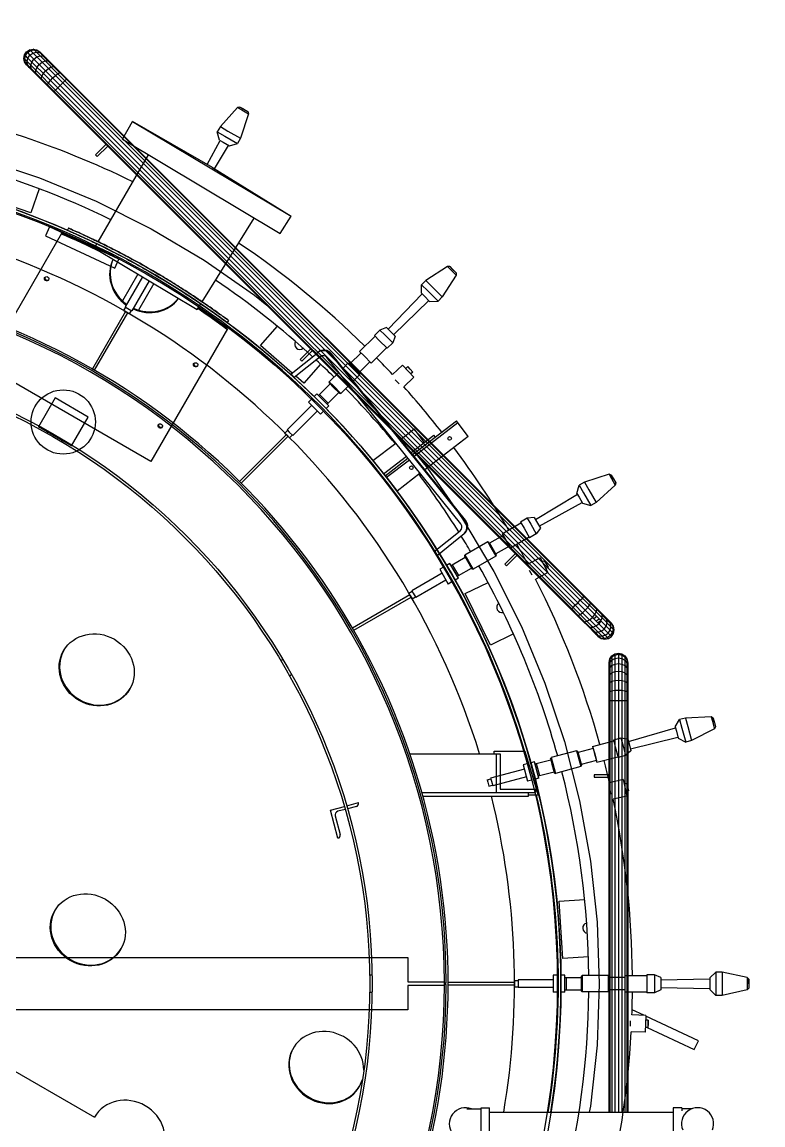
# Model space of a CAD drawing. Header units: metres. Extents: x 0 to 63075, y 0 to 44550.
# Drawn here: x 51500 to 51790.9, y 41591.6 to 42024.8 of the extents above; entities that cross this region are included whole.
import ezdxf

# ---------------------------------------------------------------- set-up
doc = ezdxf.new("R2010")
doc.units = ezdxf.units.M
doc.header["$LTSCALE"] = 75
for name, color, linetype in [('GSB', 7, 'Continuous'), ('ML6', 1, 'Continuous'), ('SDM', 7, 'Continuous'), ('SL1', 8, 'Continuous')]:
    doc.layers.add(name, color=color, linetype=linetype)
doc.styles.add('ROMANS', font='ROMANS.SHX')
doc.dimstyles.new('75___1-75', dxfattribs={"dimscale": 75, "dimtxt": 2.5, "dimasz": 2, "dimexe": 1.5, "dimexo": 1, "dimgap": 0.5, "dimtad": 1, "dimdec": 0, "dimzin": 12, "dimtxsty": 'ROMANS', "dimcen": 0, "dimclrd": 256, "dimclre": 256, "dimclrt": 3, "dimazin": 3, "dimtfac": 1, "dimtdec": 0, "dimtmove": 0, "dimatfit": 0, "dimfxl": 1, "dimlwd": -1, "dimlwe": -1, "dimarcsym": 0})

# ---------------------------------------------------------------- blocks, each defined once
blk = doc.blocks.new('A$C6bae614f')
at = {"layer": 'SL1'}
for p, q in [((357117.7, 54583.7), (357123, 54591.6)), ((357119.9, 54581.5), (357125.2, 54589.4)), ((357123, 54591.6), (357130.9, 54596.9)), ((357125.2, 54589.4), (357123, 54591.6)), ((357125.2, 54589.4), (357133.1, 54594.8)), ((357125.2, 54589.4), (357131.7, 54582.9)), ((357130.9, 54596.9), (357140.3, 54598.8)), ((357133.1, 54594.8), (357130.9, 54596.9)), ((357131.7, 54582.9), (357139.5, 54588.3)), ((357133.1, 54594.8), (357142.3, 54596.7)), ((357133.1, 54594.8), (357149.8, 54578)), ((357139.5, 54588.3), (357148.5, 54590.6)), ((357140.3, 54598.8), (357149.6, 54596.9)), ((357142.3, 54596.7), (357140.3, 54598.8)), ((357142.3, 54596.7), (357151.5, 54595)), ((357142.3, 54596.7), (357148.5, 54590.6)), ((357148.5, 54590.6), (357157.3, 54589.3)), ((357148.5, 54590.6), (357223.2, 54515.9)), ((357149.6, 54596.9), (357157.5, 54591.6)), ((357151.5, 54595), (357149.6, 54596.9)), ((357151.5, 54595), (357159.3, 54589.9)), ((357151.5, 54595), (357157.3, 54589.3)), ((357157.3, 54589.3), (357164.5, 54584.6)), ((357157.3, 54589.3), (357166.5, 54580.1)), ((357157.5, 54591.6), (357164.5, 54584.6)), ((357164.5, 54584.6), (357184.1, 54565)), ((357115.9, 54574.4), (357117.7, 54583.7)), ((357117.7, 54565), (357115.9, 54574.4)), ((357117.9, 54572.3), (357115.9, 54574.4)), ((357119.9, 54581.5), (357117.7, 54583.7)), ((357123, 54557.1), (357117.7, 54565)), ((357119.7, 54563.1), (357117.7, 54565)), ((357117.9, 54572.3), (357119.9, 54581.5)), ((357119.7, 54563.1), (357117.9, 54572.3)), ((357117.9, 54572.3), (357124.1, 54566.2)), ((357124.8, 54555.4), (357119.7, 54563.1)), ((357119.7, 54563.1), (357125.4, 54557.4)), ((357126.3, 54575.1), (357119.9, 54581.5)), ((357123, 54557.1), (357124.8, 54555.4)), ((357124.1, 54566.2), (357126.3, 54575.1)), ((357124.1, 54566.2), (357147.1, 54543.2)), ((357125.4, 54557.4), (357124.1, 54566.2)), ((357124.8, 54555.4), (357130, 54550.1)), ((357130, 54550.1), (357125.4, 54557.4)), ((357125.4, 54557.4), (357134.6, 54548.2)), ((357126.3, 54575.1), (357131.7, 54582.9)), ((357185.1, 54516.3), (357126.3, 54575.1)), ((357131.7, 54582.9), (357142.2, 54572.4)), ((357134, 54556.3), (357136.6, 54564.8)), ((357134.6, 54548.2), (357134, 54556.3)), ((357136.6, 54564.8), (357142.2, 54572.4)), ((357142.2, 54572.4), (357149.8, 54578)), ((357142.2, 54572.4), (357156.1, 54558.5)), ((357149.8, 54578), (357158.4, 54580.7)), ((357149.8, 54578), (357198.3, 54529.6)), ((357150.4, 54551.1), (357156.1, 54558.5)), ((357156.1, 54558.5), (357163.6, 54564.3)), ((357156.1, 54558.5), (357172.8, 54541.8)), ((357158.4, 54580.7), (357166.5, 54580.1)), ((357163.6, 54564.3), (357171.5, 54567.6)), ((357166.5, 54580.1), (357193.4, 54553.2)), ((357166.5, 54580.1), (357172.9, 54576.2)), ((357171.5, 54567.6), (357178.7, 54567.8)), ((357178.7, 54567.8), (357184.1, 54565)), ((357184.1, 54565), (357197.6, 54551.6)), ((357130, 54550.1), (357149.6, 54530.5)), ((357134.6, 54548.2), (357146.8, 54535.9)), ((357138.4, 54541.7), (357134.6, 54548.2)), ((357146.8, 54535.9), (357147.1, 54543.2)), ((357146.8, 54535.9), (357177.8, 54504.9)), ((357149.6, 54530.5), (357146.8, 54535.9)), ((357147.1, 54543.2), (357150.4, 54551.1)), ((357147.1, 54543.2), (357198.8, 54491.5)), ((357149.6, 54530.5), (357163, 54517.1)), ((357161.5, 54521.3), (357162.8, 54527.4)), ((357162.8, 54527.4), (357166.8, 54534.7)), ((357166.8, 54534.7), (357172.8, 54541.8)), ((357172.8, 54541.8), (357180, 54547.9)), ((357172.8, 54541.8), (357211, 54503.7)), ((357180, 54547.9), (357187.2, 54551.8)), ((357187.2, 54551.8), (357193.4, 54553.2)), ((357191.4, 54523.2), (357198.3, 54529.6)), ((357193.4, 54553.2), (357197.6, 54551.6)), ((357193.4, 54553.2), (357226.9, 54519.6)), ((357197.6, 54551.6), (357212.5, 54536.7)), ((357198.3, 54529.6), (357204.7, 54534.3)), ((357198.3, 54529.6), (357217.6, 54510.3)), ((357204.7, 54534.3), (357209.7, 54536.8)), ((357209.7, 54536.8), (357212.5, 54536.7)), ((357212.5, 54536.7), (357228.2, 54520.9)), ((357163, 54517.1), (357161.5, 54521.3)), ((357163, 54517.1), (357178, 54502.2)), ((357177.8, 54504.9), (357180.3, 54509.9)), ((357178, 54502.2), (357177.8, 54504.9)), ((357177.8, 54504.9), (357195, 54487.7)), ((357178, 54502.2), (357193.7, 54486.4)), ((357180.3, 54509.9), (357185.1, 54516.3)), ((357185.1, 54516.3), (357191.4, 54523.2)), ((357185.1, 54516.3), (357204.4, 54497.1)), ((357204.4, 54497.1), (357211, 54503.7)), ((357211, 54503.7), (357217.6, 54510.3)), ((357211, 54503.7), (358564.3, 53150.2)), ((357217.6, 54510.3), (357223.2, 54515.9)), ((357217.6, 54510.3), (358570.9, 53156.8)), ((357223.2, 54515.9), (357226.9, 54519.6)), ((357223.2, 54515.9), (358576.5, 53162.4)), ((357226.9, 54519.6), (357228.2, 54520.9)), ((357226.9, 54519.6), (358580.3, 53166.2)), ((357228.2, 54520.9), (358581.6, 53167.5)), ((357193.7, 54486.4), (357195, 54487.7)), ((358547.1, 53133), (357193.7, 54486.4)), ((357195, 54487.7), (357198.8, 54491.5)), ((357195, 54487.7), (358548.4, 53134.3)), ((357198.8, 54491.5), (357204.4, 54497.1)), ((357198.8, 54491.5), (358552.1, 53138)), ((357204.4, 54497.1), (358557.7, 53143.6)), ((357674.8, 54445.7), (357629.6, 54395.7)), ((357680.8, 54446.9), (357674.8, 54445.7)), ((357674.8, 54445.7), (357685.5, 54439.5)), ((357680.8, 54446.9), (357688.5, 54442.4)), ((357691.1, 54441.3), (357680.8, 54446.9)), ((357688.5, 54442.4), (357701.1, 54435.1)), ((357691.1, 54441.3), (357701.1, 54435.1)), ((357703.1, 54429.4), (357682.4, 54365.2)), ((357685.5, 54439.5), (357703.1, 54429.4)), ((357701.1, 54435.1), (357703.1, 54429.4)), ((357373.5, 54363.1), (357400.2, 54409.4)), ((357400.2, 54409.4), (357814.4, 54161.1)), ((357609.3, 54288.6), (357400.2, 54409.4)), ((357629.6, 54395.7), (357621.6, 54382)), ((357629.6, 54395.7), (357649.6, 54384.2)), ((357649.6, 54384.2), (357682.4, 54365.2)), ((357373.5, 54363.1), (357786.2, 54115.8)), ((357594.9, 54296.9), (357629.4, 54359.1)), ((357621.6, 54382), (357641.7, 54370.5)), ((357627, 54360.5), (357621.6, 54382)), ((357627, 54360.5), (357636.9, 54354.8)), ((357636.9, 54354.8), (357653.2, 54345.4)), ((357641.7, 54370.5), (357674.5, 54351.5)), ((357682.4, 54365.2), (357674.5, 54351.5)), ((357330.7, 54349.5), (357303, 54321.8)), ((357307.5, 54317.3), (357335.1, 54345)), ((357614.1, 54285.6), (357650.8, 54346.8)), ((357653.2, 54345.4), (357674.5, 54351.5)), ((357004.3, 54312.7), (357156.7, 54261.9)), ((357303, 54321.8), (357307.5, 54317.3)), ((357310.2, 54094.5), (357441.7, 54322.3)), ((357609.3, 54288.6), (357814.4, 54161.1)), ((357156.7, 54261.9), (357305.1, 54200.5)), ((357134.1, 54170.3), (356992.1, 54218.6)), ((357155.5, 54233.4), (357134.1, 54170.3)), ((357305.1, 54200.5), (357448.7, 54128.6)), ((357581.8, 53937.6), (357718, 54156.6)), ((357786.2, 54115.8), (357814.4, 54161.1)), ((357183.1, 54133.3), (357172.4, 54110.3)), ((357364.4, 54048.8), (357183.1, 54133.3)), ((357232.8, 54130.1), (357229.5, 54124.7)), ((357448.7, 54128.6), (357586.9, 54046.6)), ((357014.9, 53770.2), (357215.2, 54117)), ((357172.4, 54110.3), (357353.6, 54025.7)), ((357262.8, 54099.4), (357261.3, 54096.9)), ((357300.6, 54078), (357307, 54089.1)), ((357300.6, 54078), (357569.1, 53917.1)), ((357353.6, 54025.7), (357364.4, 54048.8)), ((357586.9, 54046.6), (357718.8, 53955)), ((357414.2, 54009.9), (357373.8, 53940)), ((358223.6, 54030), (358166.9, 53993.4)), ((358223.6, 54030), (358232.3, 54021.3)), ((358229.6, 54029.6), (358223.6, 54030)), ((358229.6, 54029.6), (358235.9, 54023.3)), ((358238.1, 54021.5), (358229.6, 54029.6)), ((358232.3, 54021.3), (358246.6, 54006.9)), ((358235.9, 54023.3), (358246.2, 54013)), ((358238.1, 54021.5), (358246.2, 54013)), ((358246.2, 54013), (358246.6, 54006.9)), ((357426, 54002.8), (357380.5, 53924.1)), ((357443.7, 53992.2), (357398.4, 53913.7)), ((357455.6, 53985.1), (357415.6, 53915.8)), ((358155.3, 53960), (358155.7, 53982.3)), ((358166.9, 53993.4), (358155.7, 53982.3)), ((358155.7, 53982.3), (358172.1, 53965.9)), ((358166.9, 53993.4), (358183.3, 53977.1)), ((358246.6, 54006.9), (358210.1, 53950.3)), ((357718.8, 53955), (357751.3, 53928.8)), ((358068.2, 53866), (358157.3, 53958.1)), ((358155.3, 53960), (358163.4, 53952)), ((358163.4, 53952), (358176.7, 53938.7)), ((358172.1, 53965.9), (358198.9, 53939)), ((358183.3, 53977.1), (358210.1, 53950.3)), ((358210.1, 53950.3), (358198.9, 53939)), ((357377.2, 53914.5), (357382.1, 53923.2)), ((357380.5, 53924.1), (357387.3, 53920.2)), ((357569.1, 53917.1), (357578.5, 53932.3)), ((358082.6, 53851.5), (358174.7, 53940.7)), ((358176.7, 53938.7), (358198.9, 53939)), ((357381.9, 53912.1), (357295.1, 53761.9)), ((357300.6, 53758.7), (357387.4, 53908.9)), ((357377.2, 53914.5), (357382.7, 53911.3)), ((357382.7, 53911.3), (357391.8, 53906)), ((357387.3, 53920.2), (357398.4, 53913.7)), ((357391.8, 53906), (357396.9, 53914.6)), ((357607.7, 53896.9), (357609.2, 53899.4)), ((357648.2, 53866.9), (357447.9, 53520.2)), ((357651.1, 53888.6), (357647.8, 53883.2)), ((357734.9, 53823.5), (357778.8, 53873.5)), ((358047, 53863.6), (358032.6, 53849.3)), ((358064.2, 53870), (358047, 53863.6)), ((358047, 53863.6), (358059.6, 53851)), ((358064.2, 53870), (358072.7, 53861.5)), ((357993.9, 53807.5), (358034.1, 53847.8)), ((358032.6, 53849.3), (358045.2, 53836.7)), ((358045.2, 53836.7), (358065.9, 53816)), ((358059.6, 53851), (358080.3, 53830.4)), ((358072.7, 53861.5), (358086.6, 53847.6)), ((358086.6, 53847.6), (358080.3, 53830.4)), ((357817.4, 53751.1), (357734.9, 53823.5)), ((357865.9, 53814.2), (357838.3, 53786.5)), ((357842.8, 53782), (357870.4, 53809.7)), ((357882.6, 53803.5), (357884.8, 53805.3)), ((357993.9, 53807.5), (358005.4, 53796.1)), ((358024.1, 53777.3), (358064.5, 53817.4)), ((358080.3, 53830.4), (358065.9, 53816)), ((357814.9, 53749), (357882.6, 53803.5)), ((357890.5, 53793.6), (357822.9, 53739.1)), ((357838.3, 53786.5), (357842.8, 53782)), ((358258.8, 53356.3), (357908.4, 53791.7)), ((357918.3, 53799.6), (358268.6, 53364.3)), ((358270.8, 53366.1), (357920.5, 53801.4)), ((357963.2, 53776.8), (357950.5, 53764.1)), ((357963.2, 53776.8), (357974.6, 53765.3)), ((357967, 53776.5), (357963.2, 53776.8)), ((357967, 53776.5), (357976.9, 53766.6)), ((357997.6, 53803.9), (357968.6, 53774.9)), ((358020.5, 53780.9), (357991.5, 53751.9)), ((358005.4, 53796.1), (358024.1, 53777.3)), ((357447.9, 53520.2), (357014.9, 53770.2)), ((357822.9, 53739.1), (357814.9, 53749)), ((357891.6, 53774.6), (357847.7, 53724.5)), ((357939.5, 53753), (357914.6, 53728.2)), ((357974.6, 53765.3), (357993.4, 53746.6)), ((357976.9, 53766.6), (357993.1, 53750.3)), ((357993.1, 53750.3), (357993.4, 53746.6)), ((358106, 53772.2), (358079.7, 53747.7)), ((358106, 53772.2), (358136, 53740)), ((358119.5, 53768), (358114.4, 53763.2)), ((358119.5, 53768), (358132.7, 53753.8)), ((358126.1, 53760.9), (358119.5, 53768)), ((358126.1, 53760.9), (358132.7, 53753.8)), ((358132.7, 53753.8), (358127.6, 53749.1)), ((357847.7, 53724.5), (357827.1, 53742.6)), ((357888.8, 53695.1), (357916.5, 53722.8)), ((357914.6, 53728.2), (357926, 53716.7)), ((357914.9, 53724.4), (357914.6, 53728.2)), ((357914.9, 53724.4), (357924.8, 53714.5)), ((357966.4, 53719.6), (357944.8, 53698)), ((357993.4, 53746.6), (357977.4, 53730.6)), ((358087.2, 53733.7), (358097, 53723.3)), ((358136, 53740), (358109.4, 53715.2)), ((357882, 53696.9), (357874.9, 53689.7)), ((357913.5, 53665.4), (357882, 53696.9)), ((357886.4, 53692.4), (357888.8, 53695.1)), ((357888.8, 53695.1), (357897.4, 53686.4)), ((357911.7, 53672.1), (357939.4, 53699.9)), ((357924.8, 53714.5), (357941, 53698.3)), ((357926, 53716.7), (357944.8, 53698)), ((357941, 53698.3), (357944.8, 53698)), ((357197.3, 53686.1), (357153.7, 53610.5)), ((357283.9, 53636.1), (357197.3, 53686.1)), ((357868.9, 53666.9), (357804.3, 53602.3)), ((357868.1, 53683), (357860.4, 53675.3)), ((357860.4, 53675.3), (357891.9, 53643.8)), ((357897.4, 53686.4), (357911.7, 53672.1)), ((357913.5, 53665.4), (357906.3, 53658.2)), ((357909.1, 53669.8), (357911.7, 53672.1)), ((357240.3, 53560.5), (357283.9, 53636.1)), ((357883.5, 53652.3), (357818.9, 53587.7)), ((357899.6, 53651.5), (357891.9, 53643.8)), ((357240.3, 53560.5), (357153.7, 53610.5)), ((358100.7, 53577.5), (358136.3, 53604.9)), ((358132.5, 53537.9), (358247.1, 53625.8)), ((358163.4, 53569.6), (358136.3, 53604.9)), ((358250.9, 53620.8), (358136.5, 53533)), ((358278, 53585.5), (358247.1, 53625.8)), ((357179, 53599.4), (357175.8, 53593.9)), ((357214.8, 53571.4), (357218, 53576.9)), ((357802.5, 53590.4), (357679.8, 53467.7)), ((357684.3, 53463.2), (357807, 53585.9)), ((357798.5, 53593.9), (357805.5, 53601)), ((357798.5, 53593.9), (357803.1, 53589.4)), ((357803.1, 53589.4), (357810.5, 53581.9)), ((357804.3, 53602.3), (357809.8, 53596.8)), ((357809.8, 53596.8), (357818.9, 53587.7)), ((357810.5, 53581.9), (357817.6, 53588.9)), ((358128.5, 53542.9), (358188.3, 53588.7)), ((358278, 53585.5), (358164.4, 53498.3)), ((358192.2, 53583.7), (358188.3, 53588.7)), ((358028.6, 53522.2), (358088.4, 53568.1)), ((358056.6, 53487.7), (358116.2, 53533.4)), ((358060.5, 53482.7), (358120.2, 53528.5)), ((358124.2, 53523.5), (358064.5, 53477.7)), ((358145.5, 53534.6), (358171.6, 53502.1)), ((358152.1, 53488.9), (358091.6, 53442.5)), ((358171.6, 53502.1), (358263.2, 53370.2)), ((358060.6, 53482.8), (358091.6, 53442.5)), ((358581.8, 53465.8), (358568.1, 53457.9)), ((358646, 53486.4), (358581.8, 53465.8)), ((358581.8, 53465.8), (358593.4, 53445.7)), ((358646, 53486.4), (358652.2, 53475.7)), ((358651.7, 53484.4), (358646, 53486.4)), ((358651.7, 53484.4), (358656.2, 53476.7)), ((358657.9, 53474.4), (358651.7, 53484.4)), ((358652.2, 53475.7), (358662.3, 53458.2)), ((358656.2, 53476.7), (358663.5, 53464.1)), ((358657.9, 53474.4), (358663.5, 53464.1)), ((358663.5, 53464.1), (358662.3, 53458.2)), ((358453.5, 53368.2), (358563.4, 53434.1)), ((358562, 53436.5), (358568.1, 53457.9)), ((358562, 53436.5), (358567.7, 53426.6)), ((358568.1, 53457.9), (358579.7, 53437.8)), ((358579.7, 53437.8), (358598.6, 53405)), ((358593.4, 53445.7), (358612.3, 53412.9)), ((358662.3, 53458.2), (358612.3, 53412.9)), ((358463.7, 53350.5), (358575.7, 53412.8)), ((358567.7, 53426.6), (358577.1, 53410.4)), ((358577.1, 53410.4), (358598.6, 53405)), ((358612.3, 53412.9), (358598.6, 53405)), ((358450.7, 53373.1), (358432.4, 53371.4)), ((358450.7, 53373.1), (358456.7, 53362.7)), ((358263.2, 53370.2), (358345.2, 53232.1)), ((358366.6, 53330.9), (358415.8, 53359.5)), ((358432.4, 53371.4), (358414.8, 53361.3)), ((358414.8, 53361.3), (358423.7, 53345.8)), ((358423.7, 53345.8), (358438.3, 53320.5)), ((358432.4, 53371.4), (358441.3, 53356)), ((358441.3, 53356), (358455.9, 53330.7)), ((358466.5, 53345.7), (358455.9, 53330.7)), ((358456.7, 53362.7), (358466.5, 53345.7)), ((358189.1, 53284), (358256.8, 53338.5)), ((358267, 53330.4), (358197.1, 53274.1)), ((358369.2, 53326.5), (358333.7, 53306)), ((358366.6, 53330.9), (358375.3, 53315.8)), ((358374.7, 53316.9), (358388, 53294)), ((358388, 53294), (358437.3, 53322.3)), ((358455.9, 53330.7), (358438.3, 53320.5)), ((358329, 53309.2), (358269.4, 53274.8)), ((358329, 53309.2), (358337, 53295.2)), ((358332.5, 53308), (358329, 53309.2)), ((358332.5, 53308), (358339.5, 53295.8)), ((358337, 53295.2), (358350.3, 53272.2)), ((358339.5, 53295.8), (358351, 53275.9)), ((358385.4, 53298.4), (358349.9, 53277.9)), ((358197.1, 53274.1), (358189.1, 53284)), ((358235.9, 53249.6), (358269.9, 53269.2)), ((358268.7, 53271.1), (358269.4, 53274.8)), ((358268.7, 53271.1), (358275.7, 53259)), ((358269.4, 53274.8), (358277.5, 53260.8)), ((358275.7, 53259), (358287.2, 53239.1)), ((358277.5, 53260.8), (358290.8, 53237.9)), ((358350.3, 53272.2), (358290.8, 53237.9)), ((358351, 53275.9), (358350.3, 53272.2)), ((358401.2, 53278.9), (358373.5, 53251.2)), ((358378, 53246.8), (358405.7, 53274.4)), ((358465.7, 53267.9), (358434, 53251)), ((358465.7, 53267.9), (358486.4, 53229)), ((358477.7, 53260.3), (358471.5, 53257)), ((358477.7, 53260.3), (358486.7, 53243.2)), ((358482.3, 53251.7), (358477.7, 53260.3)), ((358212.9, 53243.2), (358203.5, 53237.8)), ((358203.5, 53237.8), (358225.7, 53199.2)), ((358229.9, 53253), (358221.1, 53248)), ((358252.1, 53214.5), (358229.9, 53253)), ((358233, 53247.6), (358235.9, 53249.6)), ((358235.9, 53249.6), (358242.1, 53238.9)), ((358242.1, 53238.9), (358252.1, 53221.5)), ((358252.1, 53221.5), (358286.1, 53241.1)), ((358287.2, 53239.1), (358290.8, 53237.9)), ((358345.2, 53232.1), (358417.1, 53088.4)), ((358373.5, 53251.2), (358378, 53246.8)), ((358437.6, 53235.5), (358444.3, 53222.9)), ((358486.4, 53229), (358454.3, 53211.9)), ((358486.7, 53243.2), (358480.6, 53239.9)), ((358482.3, 53251.7), (358486.7, 53243.2)), ((358209.4, 53227.5), (358130.3, 53181.8)), ((358219.7, 53209.6), (358140.7, 53163.9)), ((358235.1, 53204.7), (358225.7, 53199.2)), ((358252.1, 53214.5), (358243.4, 53209.4)), ((358249, 53219.9), (358252.1, 53221.5)), ((358270, 53174.2), (358329.7, 53203.6)), ((358125.5, 53170.8), (357975.3, 53084)), ((358122.6, 53175.2), (358131.2, 53180.3)), ((358122.6, 53175.2), (358125.8, 53169.6)), ((358130.3, 53181.8), (358134.2, 53175)), ((358134.2, 53175), (358140.7, 53163.9)), ((358336.3, 53039.6), (358270, 53174.2)), ((357978.4, 53078.5), (358128.7, 53165.3)), ((358125.8, 53169.6), (358131.1, 53160.5)), ((358131.1, 53160.5), (358139.8, 53165.4)), ((358552.1, 53138), (358557.7, 53143.6)), ((358557.7, 53143.6), (358564.3, 53150.2)), ((358577, 53124.3), (358557.7, 53143.6)), ((358564.3, 53150.2), (358570.9, 53156.8)), ((358583.9, 53130.7), (358564.3, 53150.2)), ((358570.9, 53156.8), (358576.5, 53162.4)), ((358590.2, 53137.5), (358570.9, 53156.8)), ((358576.5, 53162.4), (358580.3, 53166.2)), ((358595, 53144), (358576.5, 53162.4)), ((358580.3, 53166.2), (358581.6, 53167.5)), ((358597.5, 53149), (358580.3, 53166.2)), ((358597.3, 53151.7), (358581.6, 53167.5)), ((358590.2, 53137.5), (358595, 53144)), ((358595, 53144), (358597.5, 53149)), ((358595, 53144), (358612.5, 53126.5)), ((358597.5, 53149), (358597.3, 53151.7)), ((358597.3, 53151.7), (358612.3, 53136.8)), ((358597.5, 53149), (358613.8, 53132.6)), ((358547.1, 53133), (358548.4, 53134.3)), ((358547.1, 53133), (358562.8, 53117.2)), ((358548.4, 53134.3), (358552.1, 53138)), ((358565.6, 53117.1), (358548.4, 53134.3)), ((358570.6, 53119.6), (358552.1, 53138)), ((358562.8, 53117.2), (358565.6, 53117.1)), ((358562.8, 53117.2), (358577.8, 53102.3)), ((358565.6, 53117.1), (358570.6, 53119.6)), ((358565.6, 53117.1), (358581.9, 53100.7)), ((358570.6, 53119.6), (358577, 53124.3)), ((358570.6, 53119.6), (358633, 53057.2)), ((358577, 53124.3), (358583.9, 53130.7)), ((358611.8, 53089.6), (358577, 53124.3)), ((358583.9, 53130.7), (358590.2, 53137.5)), ((358583.9, 53130.7), (358602.5, 53112.1)), ((358590.2, 53137.5), (358608.5, 53119.2)), ((358602.5, 53112.1), (358608.5, 53119.2)), ((358613.8, 53114), (358606.1, 53108.4)), ((358608.5, 53119.2), (358612.5, 53126.5)), ((358608.5, 53119.2), (358638.7, 53089.1)), ((358613.8, 53132.6), (358612.3, 53136.8)), ((358612.3, 53136.8), (358636.9, 53112.2)), ((358612.5, 53126.5), (358613.8, 53132.6)), ((358612.5, 53126.5), (358628.2, 53110.7)), ((358613.8, 53132.6), (358640.7, 53105.7)), ((358628.5, 53118), (358625.7, 53123.4)), ((358628.2, 53110.7), (358628.5, 53118)), ((358417.1, 53088.4), (358478.5, 52940.1)), ((358577.8, 53102.3), (358581.9, 53100.7)), ((358577.8, 53102.3), (358591.2, 53088.9)), ((358581.9, 53100.7), (358588.1, 53102.1)), ((358581.9, 53100.7), (358608.8, 53073.8)), ((358588.1, 53102.1), (358595.3, 53106)), ((358591.2, 53088.9), (358596.6, 53086.1)), ((358591.2, 53088.9), (358610.8, 53069.3)), ((358595.3, 53106), (358602.5, 53112.1)), ((358596.6, 53086.1), (358603.8, 53086.3)), ((358602.5, 53112.1), (358650.1, 53064.5)), ((358603.8, 53086.3), (358611.8, 53089.6)), ((358611.8, 53089.6), (358619.2, 53095.4)), ((358625.5, 53075.9), (358611.8, 53089.6)), ((358620.3, 53107.5), (358612.5, 53102.1)), ((358624.3, 53103.4), (358616.4, 53098.1)), ((358622.9, 53100.2), (358617.8, 53096.8)), ((358618.1, 53096.5), (358619.5, 53097.9)), ((358625, 53102.8), (358619.2, 53095.4)), ((358625, 53102.8), (358628.2, 53110.7)), ((358628.2, 53110.7), (358651.2, 53087.7)), ((358633.1, 53081.5), (358638.7, 53089.1)), ((358636.9, 53112.2), (358645.3, 53103.8)), ((358640.7, 53105.7), (358636.9, 53112.2)), ((358638.7, 53089.1), (358641.4, 53097.6)), ((358638.7, 53089.1), (358649, 53078.8)), ((358640.7, 53105.7), (358655.6, 53090.8)), ((358641.4, 53097.6), (358640.7, 53105.7)), ((358645.3, 53103.8), (358650.5, 53098.5)), ((358649.9, 53096.5), (358645.3, 53103.8)), ((358649, 53078.8), (358651.2, 53087.7)), ((358651.2, 53087.7), (358649.9, 53096.5)), ((358655.6, 53090.8), (358650.5, 53098.5)), ((358650.5, 53098.5), (358652.3, 53096.8)), ((358651.2, 53087.7), (358657.4, 53081.6)), ((358657.6, 53088.8), (358652.3, 53096.8)), ((358657.4, 53081.6), (358655.6, 53090.8)), ((358655.6, 53090.8), (358657.6, 53088.8)), ((358659.4, 53079.5), (358657.6, 53088.8)), ((358396, 53069.1), (358336.3, 53039.6)), ((358602.4, 53077.7), (358608.8, 53073.8)), ((358608.8, 53073.8), (358623.8, 53058.9)), ((358608.8, 53073.8), (358617, 53073.2)), ((358610.8, 53069.3), (358616, 53064)), ((358610.8, 53069.3), (358618, 53064.6)), ((358616, 53064), (358623.8, 53058.9)), ((358616, 53064), (358617.8, 53062.3)), ((358617, 53073.2), (358625.5, 53075.9)), ((358617.8, 53062.3), (358625.7, 53057)), ((358618, 53064.6), (358626.8, 53063.3)), ((358623.8, 53058.9), (358633, 53057.2)), ((358623.8, 53058.9), (358625.7, 53057)), ((358625.5, 53075.9), (358633.1, 53081.5)), ((358635.8, 53065.6), (358625.5, 53075.9)), ((358625.7, 53057), (358635, 53055.1)), ((358626.8, 53063.3), (358635.8, 53065.6)), ((358633, 53057.2), (358642.2, 53059.1)), ((358633, 53057.2), (358635, 53055.1)), ((358635, 53055.1), (358644.4, 53057)), ((358635.8, 53065.6), (358643.6, 53071)), ((358642.2, 53059.1), (358635.8, 53065.6)), ((358650.1, 53064.5), (358642.2, 53059.1)), ((358642.2, 53059.1), (358644.4, 53057)), ((358643.6, 53071), (358649, 53078.8)), ((358644.4, 53057), (358652.3, 53062.3)), ((358649, 53078.8), (358657.6, 53070.2)), ((358650.1, 53064.5), (358655.4, 53072.3)), ((358650.1, 53064.5), (358652.3, 53062.3)), ((358652.3, 53062.3), (358657.6, 53070.2)), ((358655.4, 53072.3), (358657.4, 53081.6)), ((358657.4, 53081.6), (358659.4, 53079.5)), ((358657.6, 53070.2), (358659.4, 53079.5)), ((357793.4, 53001.4), (357787.9, 52998.2)), ((358646, 52994.2), (358647.8, 53003.5)), ((358646, 52991.6), (358647.8, 53000.8)), ((358647.8, 53003.5), (358647.8, 51817.3)), ((358647.8, 53003.5), (358653.1, 53011.4)), ((358647.8, 53000.8), (358653.1, 53008.5)), ((358647.8, 52992.7), (358653.1, 52999.8)), ((358653.1, 53011.4), (358661.1, 53016.7)), ((358653.1, 53008.5), (358661.1, 53013.6)), ((358653.1, 53008.5), (358653.1, 53011.4)), ((358653.1, 53008.5), (358653.1, 51817.3)), ((358653.1, 52999.8), (358661.1, 53004.6)), ((358661.1, 53013.6), (358661, 51817.3)), ((358661.1, 53016.7), (358670.4, 53018.6)), ((358661.1, 53013.6), (358661.1, 53016.7)), ((358661.1, 53013.6), (358670.4, 53015.4)), ((358661.1, 53004.6), (358670.4, 53006.2)), ((358670.4, 53018.6), (358679.7, 53016.7)), ((358670.4, 53018.6), (358670.4, 51817.3)), ((358670.4, 53015.4), (358679.7, 53013.6)), ((358670.4, 53006.2), (358679.7, 53004.6)), ((358679.7, 53016.7), (358687.6, 53011.4)), ((358679.7, 53016.7), (358679.7, 51817.3)), ((358679.7, 53013.6), (358687.6, 53008.5)), ((358679.7, 53004.6), (358687.6, 52999.8)), ((358687.6, 53011.4), (358692.9, 53003.5)), ((358687.6, 53011.4), (358687.6, 51817.3)), ((358687.6, 53008.5), (358692.9, 53000.8)), ((358687.6, 52999.8), (358692.9, 52992.7)), ((358692.9, 53003.5), (358692.9, 51817.3)), ((358692.9, 53003.5), (358694.8, 52994.2)), ((358692.9, 53000.8), (358694.8, 52991.6)), ((358646, 51817.3), (358646, 52994.2)), ((358646, 52984.3), (358647.8, 52992.7)), ((358646, 52972.3), (358647.8, 52979.6)), ((358647.8, 52979.6), (358653.1, 52985.8)), ((358653.1, 52985.8), (358661.1, 52990)), ((358653.1, 52967.3), (358661.1, 52970.6)), ((358661.1, 52990), (358670.4, 52991.4)), ((358661.1, 52970.6), (358670.4, 52971.7)), ((358670.4, 52991.4), (358679.7, 52990)), ((358670.4, 52971.7), (358679.7, 52970.6)), ((358679.7, 52990), (358687.6, 52985.8)), ((358679.7, 52970.6), (358687.6, 52967.3)), ((358687.6, 52985.8), (358692.9, 52979.6)), ((358692.9, 52992.7), (358694.8, 52984.3)), ((358692.9, 52979.6), (358694.8, 52972.3)), ((358694.8, 52991.6), (358694.8, 52994.2)), ((358694.8, 52991.6), (358694.8, 51817.3)), ((357810.4, 52959.2), (357815.9, 52962.4)), ((358478.5, 52940.1), (358529.2, 52787.7)), ((358646, 52956.5), (358647.8, 52962.3)), ((358646, 52937.5), (358647.8, 52941.6)), ((358647.8, 52941.6), (358653.1, 52945)), ((358647.8, 52962.3), (358653.1, 52967.3)), ((358653.1, 52945), (358661.1, 52947.3)), ((358661.1, 52947.3), (358670.4, 52948.1)), ((358670.4, 52948.1), (358679.7, 52947.3)), ((358679.7, 52947.3), (358687.6, 52945)), ((358687.6, 52967.3), (358692.9, 52962.3)), ((358687.6, 52945), (358692.9, 52941.6)), ((358692.9, 52962.3), (358694.8, 52956.5)), ((358692.9, 52941.6), (358694.8, 52937.5)), ((358646, 52916.4), (358647.8, 52918.5)), ((358647.8, 52918.5), (358653.1, 52920.2)), ((358653.1, 52920.2), (358661.1, 52921.4)), ((358661.1, 52921.4), (358670.4, 52921.8)), ((358670.4, 52921.8), (358679.7, 52921.4)), ((358679.7, 52921.4), (358687.6, 52920.2)), ((358687.6, 52920.2), (358692.9, 52918.5)), ((358692.9, 52918.5), (358694.8, 52916.4)), ((358646, 52894.2), (358694.8, 52894.2)), ((358819.3, 52825.6), (358830.7, 52844.6)), ((358819.3, 52825.6), (358822.3, 52814.5)), ((358846, 52848.7), (358830.7, 52844.6)), ((358830.7, 52844.6), (358836.7, 52822.3)), ((358913.4, 52852), (358846, 52848.7)), ((358846, 52848.7), (358852, 52826.3)), ((358852, 52826.3), (358861.8, 52789.7)), ((358913.4, 52852), (358916.6, 52840.1)), ((358918.4, 52848.6), (358913.4, 52852)), ((358916.6, 52840.1), (358921.8, 52820.5)), ((358918.4, 52848.6), (358920.7, 52840)), ((358921.7, 52837.4), (358918.4, 52848.6)), ((358920.7, 52840), (358924.5, 52826)), ((358921.7, 52837.4), (358924.5, 52826)), ((358924.5, 52826), (358921.8, 52820.5)), ((358677.3, 52796.3), (358657.6, 52791)), ((358677.3, 52796.3), (358681.9, 52779)), ((358695.3, 52793.1), (358677.3, 52796.3)), ((358696.8, 52787.7), (358820, 52822.9)), ((358702.1, 52768), (358826.4, 52799.1)), ((358822.3, 52814.5), (358827.1, 52796.4)), ((358827.1, 52796.4), (358846.5, 52785.6)), ((358836.7, 52822.3), (358846.5, 52785.6)), ((358921.8, 52820.5), (358861.8, 52789.7)), ((358529.2, 52787.7), (358569, 52632)), ((358604.6, 52769.2), (358565, 52758.6)), ((358603.2, 52774.2), (358658.2, 52789)), ((358603.2, 52774.2), (358607.8, 52757.3)), ((358657.6, 52791), (358662.3, 52773.8)), ((358662.3, 52773.8), (358669.8, 52745.5)), ((358681.9, 52779), (358689.5, 52750.8)), ((358695.3, 52793.1), (358698.4, 52781.5)), ((358698.4, 52781.5), (358703.5, 52762.5)), ((358861.8, 52789.7), (358846.5, 52785.6)), ((358125.2, 52755.1), (358361.5, 52755.1)), ((358345.6, 52762.2), (358425.6, 52762.1)), ((358345.6, 52755.1), (358345.6, 52762.2)), ((358352, 52653.5), (358352, 52755.1)), ((358361.5, 52755.1), (358361.5, 52663)), ((358425.6, 52762.1), (358460.6, 52647.1)), ((358455.9, 52729.4), (358493.8, 52739.5)), ((358493.2, 52741.7), (358494.9, 52745.1)), ((358493.2, 52741.7), (358496.9, 52728.2)), ((358561.2, 52762.9), (358494.9, 52745.1)), ((358494.9, 52745.1), (358499.1, 52729.5)), ((358561.2, 52762.9), (358565.4, 52747.3)), ((358564.4, 52760.8), (358561.2, 52762.9)), ((358564.4, 52760.8), (358568, 52747.2)), ((358565.4, 52747.3), (358572.3, 52721.7)), ((358568, 52747.2), (358573.9, 52725.1)), ((358613, 52737.9), (358573.4, 52727.3)), ((358607.4, 52758.5), (358614.3, 52732.9)), ((358607.8, 52757.3), (358613, 52737.9)), ((358614.3, 52732.9), (358669.3, 52747.5)), ((358689.5, 52750.8), (358669.8, 52745.5)), ((358703.5, 52762.5), (358689.5, 52750.8)), ((358424.6, 52714.9), (358336.4, 52691.3)), ((358432.1, 52729.2), (358421.5, 52726.4)), ((358421.5, 52726.4), (358433.1, 52683.4)), ((358451, 52734.3), (358441.2, 52731.7)), ((358462.5, 52691.3), (358451, 52734.3)), ((358452.6, 52728.3), (358455.9, 52729.4)), ((358455.9, 52729.4), (358459.1, 52717.5)), ((358459.1, 52717.5), (358464.3, 52698.1)), ((358496.9, 52728.2), (358502.8, 52706)), ((358499.1, 52729.5), (358505.9, 52703.9)), ((358572.3, 52721.7), (358505.9, 52703.9)), ((358573.9, 52725.1), (358572.3, 52721.7)), ((358327.2, 52686.9), (358336.9, 52689.5)), ((358327.2, 52686.9), (358328.9, 52680.7)), ((358328.9, 52680.7), (358331.6, 52670.5)), ((358336.4, 52691.3), (358338.4, 52683.7)), ((358338.4, 52683.7), (358341.8, 52671.3)), ((358430, 52695), (358341.8, 52671.3)), ((358443.6, 52686.2), (358433.1, 52683.4)), ((358462.5, 52691.3), (358452.7, 52688.7)), ((358460.9, 52697.4), (358464.3, 52698.1)), ((358464.3, 52698.1), (358502.2, 52708.2)), ((358502.8, 52706), (358505.9, 52703.9)), ((358606.9, 52700.5), (358606.9, 52694.2)), ((358646, 52700.5), (358606.9, 52700.5)), ((358606.9, 52694.2), (358646, 52694.2)), ((358682.6, 52687.6), (358647.6, 52679.5)), ((358682.6, 52687.6), (358692.5, 52644.7)), ((358156.8, 52653.5), (358453.6, 52653.5)), ((358331.6, 52670.5), (358341.3, 52673)), ((358361.5, 52663), (358453.6, 52663)), ((358435.4, 52644), (358435.4, 52653.5)), ((358453.6, 52663), (358453.6, 52653.5)), ((358647.1, 52663.6), (358648.6, 52657.2)), ((358648.6, 52657.2), (358650.3, 52649.7)), ((358692.2, 52677.1), (358685.4, 52675.6)), ((358696.6, 52658.3), (358689.8, 52656.7)), ((358692.2, 52677.1), (358696.6, 52658.3)), ((358694.5, 52667.7), (358692.2, 52677.1)), ((358694.5, 52667.7), (358696.6, 52658.3)), ((357960, 52619.2), (357991.1, 52627.5)), ((358159.4, 52644), (358435.4, 52644)), ((358460.6, 52647.1), (358435.4, 52647.1)), ((358569, 52632), (358597.5, 52474)), ((358692.5, 52644.7), (358657.1, 52636.5)), ((357917.5, 52607.8), (357953.9, 52617.5)), ((357937.2, 52534.2), (357917.5, 52607.8)), ((357956.1, 52609.8), (357936.9, 52604.7)), ((357985.4, 52617.7), (357962.2, 52611.5)), ((357929.9, 52592.5), (357942.9, 52544)), ((358597.5, 52474), (358614.6, 52314.3)), ((358515.8, 52369.5), (358582.3, 52373.9)), ((358525.6, 52219.9), (358515.8, 52369.5)), ((358614.6, 52314.3), (358620.4, 52153.8)), ((356662.5, 52222.1), (358120.3, 52222)), ((358120.3, 52222), (358120.3, 52158.5)), ((358592.1, 52224.2), (358525.6, 52219.9)), ((358026.5, 52176.3), (358020.2, 52176.3)), ((358398.5, 52162.2), (358408.5, 52162.3)), ((358398.5, 52162.2), (358398.5, 52155.8)), ((358408.5, 52164.1), (358408.5, 52156.3)), ((358499.8, 52164.1), (358408.5, 52164.1)), ((358499.8, 52176), (358499.8, 52131.5)), ((358510.7, 52176), (358499.8, 52176)), ((358530.3, 52176), (358520.2, 52176)), ((358530.3, 52131.5), (358530.3, 52176)), ((358530.3, 52169.7), (358533.8, 52170)), ((358533.8, 52170), (358533.8, 52157.7)), ((358533.8, 52170), (358573, 52170)), ((358573, 52172.2), (358575.5, 52175.1)), ((358573, 52172.2), (358573, 52158.2)), ((358575.5, 52175.1), (358575.5, 52158.9)), ((358644.2, 52175.1), (358575.5, 52175.1)), ((358644.2, 52175.1), (358644.2, 52158.9)), ((358646.7, 52172.2), (358644.2, 52175.1)), ((358646.7, 52172.2), (358646.7, 52158.2)), ((358687.7, 52170), (358646.7, 52170)), ((358687.7, 52175.1), (358744.6, 52175.3)), ((358687.7, 52175.1), (358687.7, 52157.7)), ((358744.6, 52177.3), (358744.6, 52159.4)), ((358764.9, 52177.3), (358744.6, 52177.3)), ((358764.9, 52177.3), (358764.9, 52159.4)), ((358781.6, 52169.6), (358764.9, 52177.3)), ((358781.6, 52169.6), (358781.6, 52157.6)), ((358781.6, 52164), (358909.7, 52166.1)), ((358909.7, 52168.8), (358925.7, 52184.3)), ((358909.7, 52168.8), (358909.7, 52157.4)), ((358925.7, 52184.3), (358925.7, 52161.1)), ((358941.5, 52184.3), (358925.7, 52184.3)), ((358925.7, 52161.1), (358925.7, 52123.2)), ((358941.5, 52184.3), (358941.5, 52161.1)), ((359007.4, 52170), (358941.5, 52184.3)), ((358941.5, 52161.1), (358941.5, 52123.2)), ((359007.4, 52170), (359007.4, 52157.7)), ((359011.4, 52165.5), (359007.4, 52170)), ((359011.4, 52165.5), (359011.4, 52156.6)), ((359011.7, 52153.7), (359011.4, 52165.5)), ((358120.3, 52158.5), (358215.6, 52158.5)), ((358215.6, 52149), (358120.3, 52149)), ((358120.3, 52149), (358120.3, 52085.5)), ((358215.6, 52149), (358215.6, 52158.5)), ((358215.6, 52156.1), (358220.3, 52156.1)), ((358220.3, 52151.4), (358215.6, 52151.4)), ((358398.8, 52156.9), (358225.3, 52156.9)), ((358225.3, 52150.6), (358398.8, 52150.6)), ((358398.5, 52155.8), (358398.5, 52145.3)), ((358398.5, 52145.3), (358408.5, 52145.2)), ((358408.5, 52156.3), (358408.5, 52143.4)), ((358499.8, 52143.4), (358408.5, 52143.4)), ((358530.3, 52137.8), (358533.8, 52137.6)), ((358533.8, 52157.7), (358533.8, 52137.6)), ((358533.8, 52137.6), (358573, 52137.5)), ((358573, 52158.2), (358573, 52135.3)), ((358573, 52135.3), (358575.5, 52132.4)), ((358575.5, 52158.9), (358575.5, 52132.4)), ((358644.2, 52132.4), (358575.5, 52132.4)), ((358620.4, 52153.8), (358614.6, 51993.2)), ((358644.2, 52158.9), (358644.2, 52132.4)), ((358646.7, 52135.3), (358644.2, 52132.4)), ((358646.7, 52158.2), (358646.7, 52135.3)), ((358687.7, 52137.5), (358646.7, 52137.5)), ((358687.7, 52158.9), (358687.7, 52132.4)), ((358687.7, 52132.4), (358744.6, 52132.2)), ((358744.6, 52159.4), (358744.6, 52130.2)), ((358764.9, 52159.4), (358764.9, 52130.2)), ((358781.6, 52137.9), (358764.9, 52130.2)), ((358781.6, 52157.6), (358781.6, 52137.9)), ((358781.6, 52143.5), (358909.7, 52141.4)), ((358909.7, 52157.4), (358909.7, 52138.7)), ((358909.7, 52138.7), (358925.7, 52123.2)), ((359007.4, 52137.4), (358941.5, 52123.2)), ((359007.4, 52157.7), (359007.4, 52137.4)), ((359011.4, 52142), (359007.4, 52137.4)), ((359011.4, 52156.6), (359011.4, 52142)), ((359011.7, 52153.7), (359011.4, 52142)), ((358020.2, 52131.3), (358026.5, 52131.3)), ((358510.7, 52131.5), (358499.8, 52131.5)), ((358530.3, 52131.5), (358520.2, 52131.5)), ((358764.9, 52130.2), (358744.6, 52130.2)), ((358941.5, 52123.2), (358925.7, 52123.2)), ((358120.3, 52085.5), (356662.5, 52085.6)), ((358737.3, 52071.1), (358706.5, 52085.5)), ((356850, 52064.6), (357300.3, 51804.6)), ((358701.3, 52050.3), (358701, 52042.7)), ((358701.5, 52057), (358701.3, 52050.3)), ((358742, 52070.9), (358706.1, 52072.2)), ((358742, 52070.9), (358740.5, 52027)), ((358748.6, 52058.4), (358741.6, 52058.6)), ((358879.7, 52004.7), (358741.9, 52068.9)), ((358748.6, 52058.4), (358747.9, 52039)), ((358748.3, 52048.7), (358747.9, 52039)), ((358748.3, 52048.7), (358748.6, 52058.4)), ((358740.5, 52027), (358704.1, 52028.2)), ((358747.9, 52039), (358740.9, 52039.3)), ((358745.8, 52039.1), (358868.9, 51981.7)), ((358614.6, 51993.2), (358597.5, 51833.5)), ((358868.9, 51981.7), (358879.7, 52004.7)), ((358274.4, 51826.1), (358311.6, 51826.1)), ((358311.6, 51745.2), (358311.6, 51829.2)), ((358311.6, 51829.2), (358333.9, 51829.2)), ((358333.9, 51745.2), (358333.9, 51829.2)), ((358333.9, 51817.4), (358814.2, 51817.3)), ((358597.5, 51833.5), (358594.5, 51817.4)), ((358814.2, 51829.2), (358814.2, 51745.1)), ((358836.4, 51829.2), (358814.2, 51829.2)), ((358836.4, 51829.2), (358836.4, 51821.2)), ((358861.7, 51826), (358836.4, 51826))]:
    blk.add_line(p, q, dxfattribs=at)
for centre, radius in [((356370.3, 52153.8), 2150), ((356370.3, 52153.8), 2140.5), ((356370.3, 52153.8), 1656.3), ((356370.3, 52153.8), 1650), ((357218.7, 53623.1), 84.1), ((358229.3, 53580.2), 4.76), ((358129.1, 53503.3), 4.76)]:
    blk.add_circle(centre, radius, dxfattribs=at)
for centre, radius, start, end in [((356370.3, 52153.8), 2337.1, 63.8378, 71.9194), ((356370.3, 52153.8), 2150, 350.9962, 178.8135), ((356370.3, 52153.8), 2222.8, 64.0356, 74.448), ((356370.3, 52153.8), 2143.5, 16.3021, 75.1114), ((356370.3, 52153.8), 2028.5, 17.2423, 72.4721), ((356370.3, 52153.8), 2337.1, 45.5228, 55.9961), ((356370.3, 52153.8), 1855, 312.7636, 227.9089), ((356370.3, 52153.8), 1850, 0.0718, 89.9244), ((356370.3, 52153.8), 1845.2, 0.072, 89.9242), ((356370.3, 52153.8), 2222.8, 47.5478, 55.8863), ((356540.4, 52384.4), 1869.8, 53.5586, 53.7763), ((356539.1, 52382.5), 1865.8, 53.5425, 53.7621), ((357837.4, 53826.6), 13.5, 148.0817, 309.4146), ((356370.3, 52153.8), 2222.8, 45.5483, 47.2168), ((356370.3, 52153.8), 2337.1, 42.9981, 44.4735), ((356370.3, 52153.8), 2222.8, 39.4626, 44.448), ((356370.3, 52153.8), 2337.1, 38.1208, 41.9194), ((356370.3, 52153.8), 2337.1, 30.5228, 36.8754), ((356370.3, 52153.8), 2222.8, 32.1133, 36.8434), ((356370.3, 52153.8), 2222.8, 30.5483, 31.7835), ((356370.3, 52153.8), 2337.1, 27.9981, 29.4735), ((356370.3, 52153.8), 2222.8, 15.5483, 29.448), ((356370.3, 52153.8), 2337.1, 15.5228, 26.9194), ((358365.9, 53137.9), 13.5, 125.5807, 286.9156), ((356370.3, 52153.8), 2337.1, 12.9981, 14.4735), ((356370.3, 52153.8), 2222.8, 0.5482, 14.448), ((357983.4, 52625.4), 8, 284.9981, 14.9981), ((356370.3, 52153.8), 2028.5, 350.4521, 13.9828), ((356370.3, 52153.8), 2143.5, 350.9687, 13.3057), ((356370.3, 52153.8), 2337.1, 0.5228, 11.9194), ((357939.5, 52595), 10, 104.9981, 194.9981), ((357935.1, 52541.9), 8, 284.9981, 14.9981), ((358590.6, 52299.3), 13.5, 103.0801, 264.4161), ((356370.3, 52153.8), 1845.2, 312.773, 359.9242), ((356370.3, 52153.8), 1850, 312.7684, 359.9244), ((356370.3, 52153.8), 2222.8, 345.5482, 359.448), ((356370.3, 52153.8), 2337.1, 357.9981, 359.4734), ((356370.3, 52153.8), 2337.1, 345.5228, 356.9194), ((358270.4, 51787.2), 42, 67.5869, 292.4094), ((358877.7, 51787.2), 42, 337.5869, 202.4094)]:
    blk.add_arc(centre, radius, start, end, dxfattribs=at)
for centre, major_axis, ratio, start_param, end_param in [((356585.4, 52526.3), (1598.8, -923.1), 0.92388, 1.644656, 1.706628), ((356586.6, 52528.4), (1598.8, -923.1), 0.92388, 1.655671, 1.706628), ((357438.3, 54003.5), (-86.6, 50), 0.92388, 0.05679, 1.467298), ((357439.5, 54005.6), (-86.6, 50), 0.92388, 0.083191, 1.467302), ((357176.4, 53999.8), (-5.2, 3), 0.92388, 0.220982, 1.178097), ((357176.4, 53999.8), (5.2, -3), 0.92388, 4.31969, 6.062203), ((357438.3, 54003.5), (86.6, -50), 0.92388, 4.815902, 6.191089), ((357439.5, 54005.6), (86.6, -50), 0.92388, 4.815898, 6.164689), ((356586.6, 52528.4), (1598.8, -923.1), 0.92388, 1.434965, 1.485866), ((356585.4, 52526.3), (1598.8, -923.1), 0.92388, 1.434965, 1.485909), ((357898.5, 53783.7), (-15.9, 19.8), 0.999901, 4.712389, 6.283185), ((357900.7, 53785.5), (-15.9, 19.8), 0.999901, 4.712389, 6.283185), ((357566.1, 53774.8), (-5.2, 3), 0.92388, 0.220982, 1.963495), ((357898.5, 53783.7), (-7.96, 9.89), 0.999901, 4.712389, 6.283185), ((357566.1, 53774.8), (5.2, -3), 0.92388, 5.105088, 6.062203), ((357473.7, 53614.8), (-5.2, 3), 0.92388, 0.220982, 1.963495), ((357473.7, 53614.8), (5.2, -3), 0.92388, 5.105088, 6.062203), ((358248.9, 53348.4), (7.96, -9.89), 0.999901, 0, 1.570796), ((358248.9, 53348.4), (15.9, -19.8), 0.999901, 0, 1.570796), ((358251.1, 53350.1), (15.9, -19.8), 0.999901, 0, 1.570796), ((357307.4, 52976.8), (86.6, -50), 0.92388, 3.154744, 6.270034), ((357284.3, 52296.7), (86.6, -50), 0.92388, 3.154744, 6.270034), ((357906.6, 51934.6), (86.6, -50), 0.92388, 1.963495, 6.506829), ((357906.6, 51934.6), (86.6, -50), 0.92388, 0.480816, 1.963495), ((357907.8, 51936.7), (86.6, -50), 0.92388, 3.154744, 6.270034), ((357386.9, 51754.6), (-86.6, 50), 0.92388, 3.141593, 6.283185)]:
    blk.add_ellipse(centre, major_axis=major_axis, ratio=ratio, start_param=start_param, end_param=end_param, dxfattribs=at)
for centre, major_axis in [((357175.2, 53997.7), (5.2, -3)), ((357564.9, 53772.7), (5.2, -3)), ((357472.5, 53612.7), (5.2, -3)), ((357306.2, 52974.7), (86.6, -50)), ((357283, 52294.6), (86.6, -50))]:
    blk.add_ellipse(centre, major_axis=major_axis, ratio=0.92388, dxfattribs=at)
for points, knots in [([(357229.5, 54124.7), (357229.2, 54124.8), (357235.1, 54122.3), (357246.5, 54117.2), (357252.1, 54114.7), (357259.2, 54111.5), (357267.3, 54107.8), (357275.4, 54104.1), (357284.6, 54099.8), (357294.2, 54095.2), (357308.8, 54088.3), (357326.2, 54079.8), (357345.1, 54070.2), (357357.8, 54063.7), (357371.1, 54056.8), (357384.7, 54049.5), (357398.2, 54042.3), (357412.1, 54034.7), (357425.6, 54027), (357432.4, 54023.2), (357439.1, 54019.4), (357445.7, 54015.6), (357472, 54000.4), (357499.6, 53983.7), (357524.7, 53967.7), (357537.2, 53959.7), (357549.2, 53951.9), (357560.2, 53944.6), (357571.2, 53937.3), (357581.2, 53930.5), (357590.1, 53924.4), (357603.4, 53915.2), (357615.2, 53906.8), (357624.5, 53900.1), (357630.7, 53895.7), (357635.7, 53892), (357639.5, 53889.3), (357643.3, 53886.5), (357645.7, 53884.7), (357646.9, 53883.8), (357647.5, 53883.4), (357647.8, 53883.2), (357647.8, 53883.2)], [728.356272, 728.356272, 728.356272, 728.356272, 819.416942, 819.416942, 819.416942, 864.940294, 864.940294, 864.940294, 910.463645, 910.463645, 910.463645, 978.801475, 978.801475, 978.801475, 1024.360029, 1024.360029, 1024.360029, 1069.918582, 1069.918582, 1069.918582, 1092.697859, 1092.697859, 1092.697859, 1183.686016, 1183.686016, 1183.686016, 1229.180095, 1229.180095, 1229.180095, 1274.674174, 1274.674174, 1274.674174, 1342.949038, 1342.949038, 1342.949038, 1388.465614, 1388.465614, 1388.465614, 1433.98219, 1433.98219, 1433.98219, 1456.740478, 1456.740478, 1456.740478, 1456.740478]), ([(357236.3, 54121.7), (357233.5, 54123), (357231.6, 54123.8), (357230.6, 54124.2), (357230, 54124.5), (357229.7, 54124.6), (357229.5, 54124.7)], [670.725964, 670.725964, 670.725964, 670.725964, 705.608563, 705.608563, 705.608563, 724.286686, 724.286686, 724.286686, 724.286686]), ([(357232.7, 54130.2), (357232.5, 54130.2), (357238.4, 54127.7), (357249.7, 54122.7), (357255.4, 54120.1), (357262.4, 54117), (357270.6, 54113.2), (357278.7, 54109.5), (357287.8, 54105.2), (357297.5, 54100.6), (357312.1, 54093.7), (357329.5, 54085.2), (357348.4, 54075.6), (357361, 54069.1), (357374.4, 54062.2), (357387.9, 54054.9), (357401.5, 54047.7), (357415.3, 54040.1), (357428.9, 54032.4), (357435.6, 54028.6), (357442.3, 54024.8), (357448.9, 54021), (357475.3, 54005.8), (357502.8, 53989.1), (357527.9, 53973.1), (357540.5, 53965.1), (357552.5, 53957.3), (357563.4, 53950), (357574.4, 53942.7), (357584.5, 53935.9), (357593.3, 53929.8), (357606.6, 53920.6), (357618.5, 53912.2), (357627.8, 53905.5), (357634, 53901.1), (357639, 53897.4), (357642.8, 53894.7), (357646.5, 53891.9), (357649, 53890.1), (357650.2, 53889.2), (357650.8, 53888.8), (357651.1, 53888.6), (357651.1, 53888.6)], [-728.380056, -728.380056, -728.380056, -728.380056, -637.295185, -637.295185, -637.295185, -591.759736, -591.759736, -591.759736, -546.224287, -546.224287, -546.224287, -477.905697, -477.905697, -477.905697, -432.359971, -432.359971, -432.359971, -386.814244, -386.814244, -386.814244, -364.041381, -364.041381, -364.041381, -273.034959, -273.034959, -273.034959, -227.531747, -227.531747, -227.531747, -182.028536, -182.028536, -182.028536, -113.767835, -113.767835, -113.767835, -68.260701, -68.260701, -68.260701, -22.753567, -22.753567, -22.753567, 0, 0, 0, 0]), ([(357651.1, 53888.6), (357651.3, 53888.4), (357646.2, 53892.2), (357636.2, 53899.5), (357631.2, 53903.1), (357624.9, 53907.6), (357617.7, 53912.8), (357610.4, 53917.9), (357602.1, 53923.7), (357593.3, 53929.8), (357580.1, 53938.9), (357564.1, 53949.7), (357546.3, 53961.3), (357534.4, 53969), (357521.8, 53977), (357508.7, 53985.2), (357495.6, 53993.3), (357482.2, 54001.4), (357468.8, 54009.4), (357462.1, 54013.3), (357455.5, 54017.2), (357448.9, 54021), (357422.6, 54036.3), (357394.2, 54051.8), (357367.8, 54065.6), (357354.6, 54072.5), (357341.9, 54078.9), (357330, 54084.8), (357318.2, 54090.7), (357307.3, 54096), (357297.5, 54100.6), (357282.9, 54107.6), (357269.7, 54113.7), (357259.2, 54118.4), (357252.3, 54121.5), (357246.5, 54124.1), (357242.3, 54126), (357238, 54127.9), (357235.2, 54129.1), (357233.8, 54129.7), (357233.1, 54130), (357232.8, 54130.1), (357232.7, 54130.2)], [0, 0, 0, 0, 91.014268, 91.014268, 91.014268, 136.521402, 136.521402, 136.521402, 182.028536, 182.028536, 182.028536, 250.283353, 250.283353, 250.283353, 295.786564, 295.786564, 295.786564, 341.289775, 341.289775, 341.289775, 364.041381, 364.041381, 364.041381, 455.132834, 455.132834, 455.132834, 500.67856, 500.67856, 500.67856, 546.224287, 546.224287, 546.224287, 614.527461, 614.527461, 614.527461, 660.06291, 660.06291, 660.06291, 705.598359, 705.598359, 705.598359, 728.352116, 728.352116, 728.352116, 728.352116]), ([(357239.5, 54127.2), (357242.2, 54126), (357245.6, 54124.5), (357249.7, 54122.7), (357255.4, 54120.1), (357262.4, 54117), (357270.5, 54113.2), (357278.6, 54109.5), (357287.8, 54105.2), (357297.5, 54100.6), (357301.5, 54098.7), (357305.8, 54096.7), (357310.2, 54094.5)], [786.208983, 786.208983, 786.208983, 786.208983, 819.412261, 819.412261, 819.412261, 864.935349, 864.935349, 864.935349, 910.458438, 910.458438, 910.458438, 929.338736, 929.338736, 929.338736, 929.338736]), ([(357310.2, 54094.5), (357305.8, 54096.7), (357301.5, 54098.7), (357297.5, 54100.6), (357282.9, 54107.6), (357269.7, 54113.7), (357259.2, 54118.4), (357252.3, 54121.5), (357246.5, 54124.1), (357242.3, 54126), (357241.3, 54126.4), (357240.4, 54126.8), (357239.6, 54127.2)], [-929.312451, -929.312451, -929.312451, -929.312451, -910.458438, -910.458438, -910.458438, -842.173805, -842.173805, -842.173805, -796.650716, -796.650716, -796.650716, -786.198449, -786.198449, -786.198449, -786.198449]), ([(357236.2, 54121.8), (357238.9, 54120.6), (357242.3, 54119.1), (357246.5, 54117.2), (357252.1, 54114.7), (357259.2, 54111.5), (357267.3, 54107.8), (357275.4, 54104.1), (357284.6, 54099.8), (357294.2, 54095.2), (357298.3, 54093.3), (357302.6, 54091.2), (357307, 54089.1)], [-670.715338, -670.715338, -670.715338, -670.715338, -637.323536, -637.323536, -637.323536, -591.800184, -591.800184, -591.800184, -546.276832, -546.276832, -546.276832, -527.26364, -527.26364, -527.26364, -527.26364]), ([(357642.1, 53887.4), (357639.7, 53889.1), (357636.7, 53891.3), (357632.9, 53894.1), (357627.9, 53897.7), (357621.7, 53902.2), (357614.4, 53907.3), (357607.1, 53912.5), (357598.9, 53918.3), (357590, 53924.4), (357586.4, 53926.9), (357582.5, 53929.5), (357578.5, 53932.3)], [57.032025, 57.032025, 57.032025, 57.032025, 91.033152, 91.033152, 91.033152, 136.549728, 136.549728, 136.549728, 182.066304, 182.066304, 182.066304, 200.86403, 200.86403, 200.86403, 200.86403])]:
    blk.add_open_spline(points, degree=3, knots=knots, dxfattribs=at)
for points in [[(357229.5, 54124.7), (357229.5, 54124.7), (357229.5, 54124.7), (357229.5, 54124.7)], [(357651.1, 53888.6), (357651.2, 53888.5), (357649.3, 53889.9), (357645.4, 53892.8)]]:
    blk.add_open_spline(points, degree=3, dxfattribs=at)
blk = doc.blocks.new('zw$15D4')
at = {"layer": 'ML6', "xscale": 0.2502808837766805, "yscale": 0.2502808837766805, "zscale": 0.2502808837766805}
blk.add_blockref('A$C6bae614f', (-85544.74, -3177.34), dxfattribs=at)

msp = doc.modelspace()

# ---------------------------------------------------------------- block references
at = {"layer": 'GSB', "xscale": 0.6000000000000068, "yscale": 0.6000000000000068, "zscale": 0.6000000000000068}
msp.add_blockref('zw$15D4', (49200, 35721.63), dxfattribs=at)

# ---------------------------------------------------------------- leaders
at = {"layer": 'SDM'}
msp.add_leader([(51608.33, 37812.06), (59453.13, 42438.72), (62243.43, 42438.72)], dimstyle='75___1-75', override={"dimtad": 0}, dxfattribs=at)

doc.saveas('drawing.dxf')
